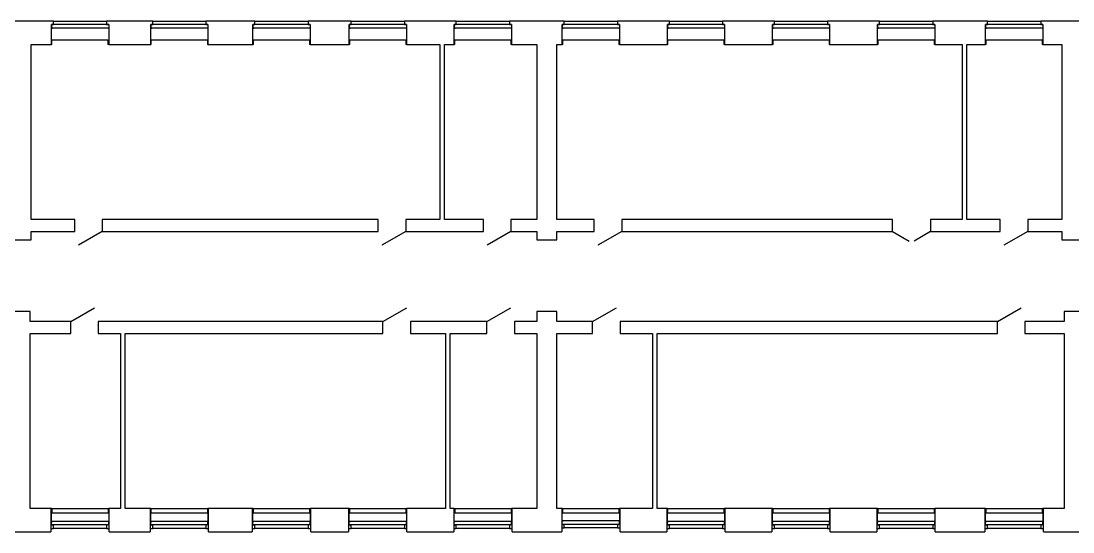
# Model space of a CAD drawing. Extents: x -680 to 99237, y 13771 to 36291.
# Drawn here: x 18522 to 54560, y 16271 to 33791 of the extents above; entities that cross this region are included whole.
import ezdxf

# ---------------------------------------------------------------- set-up
doc = ezdxf.new("R2010")
doc.units = 0
for name, color, linetype in [('ДВЕРИ', 7, 'CONTINUOUS'), ('КАРКАС_ИМПОСТ', 7, 'CONTINUOUS'), ('ОКНА', 7, 'CONTINUOUS'), ('ПАНЕЛЬ', 7, 'CONTINUOUS'), ('СТЕНЫ', 7, 'CONTINUOUS'), ('СТЕНЫ_РАЗРЕЗ', 7, 'CONTINUOUS')]:
    doc.layers.add(name, color=color, linetype=linetype)

# ---------------------------------------------------------------- blocks, each defined once
blk = doc.blocks.new('ИРНИТУ-ОКНО-ГОСТ23166-99_0')
at = {"layer": 'КАРКАС_ИМПОСТ'}
for p, q in [((-1018.1, 220), (941.9, 220)), ((-1018.1, 220), (-1018.1, 100)), ((-1018.1, 220), (-983.1, 220)), ((-1018.1, 100), (941.9, 100)), ((-1018.1, 100), (-983.1, 100)), ((941.9, 220), (906.9, 220)), ((941.9, 100), (906.9, 100)), ((941.9, 220), (941.9, 100))]:
    blk.add_line(p, q, dxfattribs=at)
blk = doc.blocks.new('ИРНИТУ-ОКНО-ГОСТ23166-99_4')
at = {"layer": 'КАРКАС_ИМПОСТ'}
for p, q in [((-1018.1, 210), (941.9, 210)), ((-1018.1, 210), (-1018.1, 90)), ((-1018.1, 210), (-983.1, 210)), ((-1018.1, 90), (941.9, 90)), ((-1018.1, 90), (-983.1, 90)), ((941.9, 210), (906.9, 210)), ((941.9, 90), (906.9, 90)), ((941.9, 210), (941.9, 90))]:
    blk.add_line(p, q, dxfattribs=at)
blk = doc.blocks.new('ИРНИТУ_ДВЕРЬ_ОДНОПОЛЬНАЯ_Д')
at = {"layer": 'ПАНЕЛЬ'}
blk.add_line((-470, 210), (344.06388, 680), dxfattribs=at)
blk = doc.blocks.new('AC_ДВЕРЬ_ДВУПОЛЬНАЯ_ДЕРЕВЯ')
at = {"layer": 'ПАНЕЛЬ'}
for p, q in [((-650, 210), (-87.083488, 535)), ((650, 210), (87.083488, 535))]:
    blk.add_line(p, q, dxfattribs=at)
blk = doc.blocks.new('ИРНИТУ-ОКНО-ГОСТ23166-99_3')
at = {"layer": 'КАРКАС_ИМПОСТ'}
for p, q in [((-1018.1, -160), (941.9, -160)), ((-1018.1, -280), (-1018.1, -160)), ((-1018.1, -160), (-983.1, -160)), ((-1018.1, -280), (941.9, -280)), ((-1018.1, -280), (-983.1, -280)), ((941.9, -160), (906.9, -160)), ((941.9, -280), (906.9, -280)), ((941.9, -280), (941.9, -160))]:
    blk.add_line(p, q, dxfattribs=at)

msp = doc.modelspace()

# ---------------------------------------------------------------- linework, layer by layer
at = {"layer": 'СТЕНЫ'}
for p, q in [((19634.845733, 33791.06807), (21454.845733, 33791.06807)), ((23034.845733, 33791.06807), (24854.845733, 33791.06807)), ((26534.845733, 33791.06807), (28354.845733, 33791.06807)), ((29834.845733, 33791.06807), (31654.845733, 33791.06807)), ((33434.845733, 33791.06807), (35254.845733, 33791.06807)), ((37134.845733, 33791.06807), (38954.845733, 33791.06807)), ((40734.845733, 33791.06807), (42554.845733, 33791.06807)), ((44334.845733, 33791.06807), (46154.845733, 33791.06807)), ((47934.845733, 33791.06807), (49754.845733, 33791.06807)), ((51634.845733, 33791.06807), (53454.845733, 33791.06807)), ((19574.845733, 32991.06807), (19564.845733, 32991.06807)), ((19574.845733, 32991.06807), (19574.845733, 33141.06807)), ((19574.845733, 33141.06807), (21494.845733, 33141.06807)), ((21494.845733, 33141.06807), (21494.845733, 32991.06807)), ((21524.845733, 32991.06807), (21494.845733, 32991.06807)), ((22984.845733, 32991.06807), (22964.845733, 32991.06807)), ((22984.845733, 32991.06807), (22984.845733, 33141.06807)), ((22984.845733, 33141.06807), (24904.845733, 33141.06807)), ((24904.845733, 33141.06807), (24904.845733, 32991.06807)), ((24924.845733, 32991.06807), (24904.845733, 32991.06807)), ((26484.324524, 32991.06807), (26464.845733, 32991.06807)), ((26484.324524, 32991.06807), (26484.324524, 33141.06807)), ((26484.324524, 33141.06807), (28404.324524, 33141.06807)), ((28404.324524, 33141.06807), (28404.324524, 32991.06807)), ((28424.845733, 32991.06807), (28404.324524, 32991.06807)), ((29784.324524, 32991.06807), (29764.845733, 32991.06807)), ((29784.324524, 32991.06807), (29784.324524, 33141.06807)), ((29784.324524, 33141.06807), (31704.324524, 33141.06807)), ((31704.324524, 33141.06807), (31704.324524, 32991.06807)), ((31724.845733, 32991.06807), (31704.324524, 32991.06807)), ((33384.324524, 32991.06807), (33364.845733, 32991.06807)), ((33384.324524, 32991.06807), (33384.324524, 33141.06807)), ((33384.324524, 33141.06807), (35304.324524, 33141.06807)), ((35304.324524, 33141.06807), (35304.324524, 32991.06807)), ((35324.845733, 32991.06807), (35304.324524, 32991.06807)), ((37084.324524, 32991.06807), (37064.845733, 32991.06807)), ((37084.324524, 32991.06807), (37084.324524, 33141.06807)), ((37084.324524, 33141.06807), (39004.324524, 33141.06807)), ((39004.324524, 33141.06807), (39004.324524, 32991.06807)), ((39024.845733, 32991.06807), (39004.324524, 32991.06807)), ((40684.324524, 32991.06807), (40664.845733, 32991.06807)), ((40684.324524, 32991.06807), (40684.324524, 33141.06807)), ((40684.324524, 33141.06807), (42604.324524, 33141.06807)), ((42604.324524, 33141.06807), (42604.324524, 32991.06807)), ((42624.845733, 32991.06807), (42604.324524, 32991.06807)), ((44284.324524, 32991.06807), (44264.845733, 32991.06807)), ((44284.324524, 32991.06807), (44284.324524, 33141.06807)), ((44284.324524, 33141.06807), (46204.324524, 33141.06807)), ((46204.324524, 33141.06807), (46204.324524, 32991.06807)), ((46224.845733, 32991.06807), (46204.324524, 32991.06807)), ((47884.324524, 32991.06807), (47864.845733, 32991.06807)), ((47884.324524, 32991.06807), (47884.324524, 33141.06807)), ((47884.324524, 33141.06807), (49804.324524, 33141.06807)), ((49804.324524, 33141.06807), (49804.324524, 32991.06807)), ((49824.845733, 32991.06807), (49804.324524, 32991.06807)), ((51589.324524, 32991.06807), (51564.845733, 32991.06807)), ((51589.324524, 32991.06807), (51589.324524, 33141.06807)), ((51589.324524, 33141.06807), (53509.324524, 33141.06807)), ((53509.324524, 33141.06807), (53509.324524, 32991.06807)), ((53524.845733, 32991.06807), (53509.324524, 32991.06807)), ((19564.845733, 17071.06807), (21524.845733, 17071.06807)), ((19584.845733, 16921.06807), (19584.845733, 17071.06807)), ((21504.845733, 17071.06807), (21504.845733, 16921.06807)), ((22964.845733, 17071.06807), (24924.845733, 17071.06807)), ((22984.845733, 16921.06807), (22984.845733, 17071.06807)), ((24904.845733, 17071.06807), (24904.845733, 16921.06807)), ((26464.845733, 17071.06807), (28424.845733, 17071.06807)), ((26484.845733, 16921.06807), (26484.845733, 17071.06807)), ((28404.845733, 17071.06807), (28404.845733, 16921.06807)), ((29764.845733, 17071.06807), (31724.845733, 17071.06807)), ((29789.845733, 16921.06807), (29789.845733, 17071.06807)), ((31709.845733, 17071.06807), (31709.845733, 16921.06807)), ((33364.845733, 17071.06807), (35324.845733, 17071.06807)), ((33389.845733, 16921.06807), (33389.845733, 17071.06807)), ((35309.845733, 17071.06807), (35309.845733, 16921.06807)), ((37064.845733, 17071.06807), (39024.845733, 17071.06807)), ((37084.845733, 16921.06807), (37084.845733, 17071.06807)), ((39004.845733, 17071.06807), (39004.845733, 16921.06807)), ((40664.845733, 17071.06807), (42624.845733, 17071.06807)), ((40684.845733, 16921.06807), (40684.845733, 17071.06807)), ((42604.845733, 17071.06807), (42604.845733, 16921.06807)), ((44264.845733, 17071.06807), (46224.845733, 17071.06807)), ((44284.845733, 16921.06807), (44284.845733, 17071.06807)), ((46204.845733, 17071.06807), (46204.845733, 16921.06807)), ((47864.845733, 17071.06807), (49824.845733, 17071.06807)), ((47884.845733, 16921.06807), (47884.845733, 17071.06807)), ((49804.845733, 17071.06807), (49804.845733, 16921.06807)), ((51564.845733, 17071.06807), (53524.845733, 17071.06807)), ((51584.845733, 16921.06807), (51584.845733, 17071.06807)), ((53504.845733, 17071.06807), (53504.845733, 16921.06807)), ((21504.845733, 16921.06807), (19584.845733, 16921.06807)), ((24904.845733, 16921.06807), (22984.845733, 16921.06807)), ((28404.845733, 16921.06807), (26484.845733, 16921.06807)), ((31709.845733, 16921.06807), (29789.845733, 16921.06807)), ((35309.845733, 16921.06807), (33389.845733, 16921.06807)), ((39004.845733, 16921.06807), (37084.845733, 16921.06807)), ((42604.845733, 16921.06807), (40684.845733, 16921.06807)), ((46204.845733, 16921.06807), (44284.845733, 16921.06807)), ((49804.845733, 16921.06807), (47884.845733, 16921.06807)), ((53504.845733, 16921.06807), (51584.845733, 16921.06807)), ((21454.845733, 16391.06807), (19634.845733, 16391.06807)), ((24854.845733, 16391.06807), (23034.845733, 16391.06807)), ((28354.845733, 16391.06807), (26534.845733, 16391.06807)), ((31654.845733, 16391.06807), (29834.845733, 16391.06807)), ((35254.845733, 16391.06807), (33434.845733, 16391.06807)), ((38954.845733, 16411.06807), (37134.845733, 16411.06807)), ((42554.845733, 16391.06807), (40734.845733, 16391.06807)), ((46154.845733, 16391.06807), (44334.845733, 16391.06807)), ((49754.845733, 16391.06807), (47934.845733, 16391.06807)), ((53454.845733, 16391.06807), (51634.845733, 16391.06807))]:
    msp.add_line(p, q, dxfattribs=at)
at = {"layer": 'СТЕНЫ_РАЗРЕЗ'}
for p, q in [((19634.845733, 33791.06807), (17839.845733, 33791.06807)), ((19564.845733, 32991.06807), (19564.845733, 33671.06807)), ((19564.845733, 33671.06807), (19634.845733, 33671.06807)), ((19634.845733, 33671.06807), (19634.845733, 33791.06807)), ((23034.845733, 33791.06807), (21454.845733, 33791.06807)), ((21454.845733, 33791.06807), (21454.845733, 33671.06807)), ((21454.845733, 33671.06807), (21524.845733, 33671.06807)), ((21524.845733, 33671.06807), (21524.845733, 32991.06807)), ((22964.845733, 32991.06807), (22964.845733, 33671.06807)), ((22964.845733, 33671.06807), (23034.845733, 33671.06807)), ((23034.845733, 33671.06807), (23034.845733, 33791.06807)), ((26534.845733, 33791.06807), (24854.845733, 33791.06807)), ((24854.845733, 33791.06807), (24854.845733, 33671.06807)), ((24854.845733, 33671.06807), (24924.845733, 33671.06807)), ((24924.845733, 33671.06807), (24924.845733, 32991.06807)), ((26464.845733, 32991.06807), (26464.845733, 33671.06807)), ((26464.845733, 33671.06807), (26534.845733, 33671.06807)), ((26534.845733, 33671.06807), (26534.845733, 33791.06807)), ((29834.845733, 33791.06807), (28354.845733, 33791.06807)), ((28354.845733, 33791.06807), (28354.845733, 33671.06807)), ((28354.845733, 33671.06807), (28424.845733, 33671.06807)), ((28424.845733, 33671.06807), (28424.845733, 32991.06807)), ((29764.845733, 32991.06807), (29764.845733, 33671.06807)), ((29764.845733, 33671.06807), (29834.845733, 33671.06807)), ((29834.845733, 33671.06807), (29834.845733, 33791.06807)), ((33434.845733, 33791.06807), (31654.845733, 33791.06807)), ((31654.845733, 33791.06807), (31654.845733, 33671.06807)), ((31654.845733, 33671.06807), (31724.845733, 33671.06807)), ((31724.845733, 33671.06807), (31724.845733, 32991.06807)), ((33364.845733, 32991.06807), (33364.845733, 33671.06807)), ((33364.845733, 33671.06807), (33434.845733, 33671.06807)), ((33434.845733, 33671.06807), (33434.845733, 33791.06807)), ((37134.845733, 33791.06807), (35254.845733, 33791.06807)), ((35254.845733, 33791.06807), (35254.845733, 33671.06807)), ((35254.845733, 33671.06807), (35324.845733, 33671.06807)), ((35324.845733, 33671.06807), (35324.845733, 32991.06807)), ((37064.845733, 32991.06807), (37064.845733, 33671.06807)), ((37064.845733, 33671.06807), (37134.845733, 33671.06807)), ((37134.845733, 33671.06807), (37134.845733, 33791.06807)), ((40734.845733, 33791.06807), (38954.845733, 33791.06807)), ((38954.845733, 33791.06807), (38954.845733, 33671.06807)), ((38954.845733, 33671.06807), (39024.845733, 33671.06807)), ((39024.845733, 33671.06807), (39024.845733, 32991.06807)), ((40664.845733, 32991.06807), (40664.845733, 33671.06807)), ((40664.845733, 33671.06807), (40734.845733, 33671.06807)), ((40734.845733, 33671.06807), (40734.845733, 33791.06807)), ((44334.845733, 33791.06807), (42554.845733, 33791.06807)), ((42554.845733, 33791.06807), (42554.845733, 33671.06807)), ((42554.845733, 33671.06807), (42624.845733, 33671.06807)), ((42624.845733, 33671.06807), (42624.845733, 32991.06807)), ((44264.845733, 32991.06807), (44264.845733, 33671.06807)), ((44264.845733, 33671.06807), (44334.845733, 33671.06807)), ((44334.845733, 33671.06807), (44334.845733, 33791.06807)), ((47934.845733, 33791.06807), (46154.845733, 33791.06807)), ((46154.845733, 33791.06807), (46154.845733, 33671.06807)), ((46154.845733, 33671.06807), (46224.845733, 33671.06807)), ((46224.845733, 33671.06807), (46224.845733, 32991.06807)), ((47864.845733, 32991.06807), (47864.845733, 33671.06807)), ((47864.845733, 33671.06807), (47934.845733, 33671.06807)), ((47934.845733, 33671.06807), (47934.845733, 33791.06807)), ((51634.845733, 33791.06807), (49754.845733, 33791.06807)), ((49754.845733, 33791.06807), (49754.845733, 33671.06807)), ((49754.845733, 33671.06807), (49824.845733, 33671.06807)), ((49824.845733, 33671.06807), (49824.845733, 32991.06807)), ((51564.845733, 32991.06807), (51564.845733, 33671.06807)), ((51564.845733, 33671.06807), (51634.845733, 33671.06807)), ((51634.845733, 33671.06807), (51634.845733, 33791.06807)), ((56134.845733, 33791.06807), (53454.845733, 33791.06807)), ((53454.845733, 33791.06807), (53454.845733, 33671.06807)), ((53454.845733, 33671.06807), (53524.845733, 33671.06807)), ((53524.845733, 33671.06807), (53524.845733, 32991.06807)), ((18864.845733, 32991.06807), (19564.845733, 32991.06807)), ((18864.845733, 26991.06807), (18864.845733, 32991.06807)), ((21524.845733, 32991.06807), (22964.845733, 32991.06807)), ((24924.845733, 32991.06807), (26464.845733, 32991.06807)), ((28424.845733, 32991.06807), (29764.845733, 32991.06807)), ((31724.845733, 32991.06807), (32864.845733, 32991.06807)), ((32864.845733, 32991.06807), (32864.845733, 26991.06807)), ((33024.845733, 32991.06807), (33364.845733, 32991.06807)), ((33024.845733, 26991.06807), (33024.845733, 32991.06807)), ((35324.845733, 32991.06807), (36192.345733, 32991.06807)), ((36192.345733, 32991.06807), (36192.345733, 26991.06807)), ((36872.345733, 32991.06807), (37064.845733, 32991.06807)), ((36872.345733, 26991.06807), (36872.345733, 32991.06807)), ((39024.845733, 32991.06807), (40664.845733, 32991.06807)), ((42624.845733, 32991.06807), (44264.845733, 32991.06807)), ((46224.845733, 32991.06807), (47864.845733, 32991.06807)), ((49824.845733, 32991.06807), (50764.845733, 32991.06807)), ((50764.845733, 32991.06807), (50764.845733, 26991.06807)), ((50924.845733, 32991.06807), (51564.845733, 32991.06807)), ((50924.845733, 26991.06807), (50924.845733, 32991.06807)), ((53524.845733, 32991.06807), (54179.845733, 32991.06807)), ((54179.845733, 32991.06807), (54179.845733, 26991.06807)), ((20364.845733, 26991.06807), (18864.845733, 26991.06807)), ((20364.845733, 26571.06807), (20364.845733, 26991.06807)), ((30762.345733, 26991.06807), (21304.845733, 26991.06807)), ((21304.845733, 26991.06807), (21304.845733, 26571.06807)), ((30762.345733, 26571.06807), (30762.345733, 26991.06807)), ((32864.845733, 26991.06807), (31702.345733, 26991.06807)), ((31702.345733, 26991.06807), (31702.345733, 26571.06807)), ((34362.345733, 26991.06807), (33024.845733, 26991.06807)), ((34362.345733, 26571.06807), (34362.345733, 26991.06807)), ((36192.345733, 26991.06807), (35302.345733, 26991.06807)), ((35302.345733, 26991.06807), (35302.345733, 26571.06807)), ((38162.345733, 26991.06807), (36872.345733, 26991.06807)), ((38162.345733, 26571.06807), (38162.345733, 26991.06807)), ((48382.345733, 26991.06807), (39102.345733, 26991.06807)), ((39102.345733, 26991.06807), (39102.345733, 26571.06807)), ((48382.345733, 26571.06807), (48382.345733, 26991.06807)), ((50764.845733, 26991.06807), (49682.345733, 26991.06807)), ((49682.345733, 26991.06807), (49682.345733, 26571.06807)), ((52069.845733, 26991.06807), (50924.845733, 26991.06807)), ((52069.845733, 26571.06807), (52069.845733, 26991.06807)), ((54179.845733, 26991.06807), (53009.845733, 26991.06807)), ((53009.845733, 26991.06807), (53009.845733, 26571.06807)), ((18864.845733, 26292.018504), (18864.845733, 26571.06807)), ((18864.845733, 26571.06807), (20364.845733, 26571.06807)), ((21304.845733, 26571.06807), (30762.345733, 26571.06807)), ((31702.345733, 26571.06807), (34362.345733, 26571.06807)), ((35302.345733, 26571.06807), (36192.345733, 26571.06807)), ((36192.345733, 26571.06807), (36192.345733, 26292.018504)), ((36872.345733, 26292.018504), (36872.345733, 26571.06807)), ((36872.345733, 26571.06807), (38162.345733, 26571.06807)), ((39102.345733, 26571.06807), (48382.345733, 26571.06807)), ((49682.345733, 26571.06807), (52069.845733, 26571.06807)), ((53009.845733, 26571.06807), (54179.845733, 26571.06807)), ((54179.845733, 26571.06807), (54179.845733, 26292.018504)), ((17039.845733, 26292.018504), (18864.845733, 26292.018504)), ((36192.345733, 26292.018504), (36872.345733, 26292.018504)), ((54179.845733, 26292.018504), (55979.845733, 26292.018504)), ((18839.845733, 23832.018504), (17039.845733, 23832.018504)), ((18839.845733, 23491.06807), (18839.845733, 23832.018504)), ((36192.345733, 23835.815815), (36192.345733, 23491.06807)), ((36872.345733, 23835.815815), (36192.345733, 23835.815815)), ((36872.345733, 23491.06807), (36872.345733, 23835.815815)), ((56059.845733, 23835.815815), (54259.845733, 23835.815815)), ((54259.845733, 23835.815815), (54259.845733, 23491.06807)), ((20224.845733, 23491.06807), (18839.845733, 23491.06807)), ((20224.845733, 23071.06807), (20224.845733, 23491.06807)), ((30922.345733, 23491.06807), (21164.845733, 23491.06807)), ((21164.845733, 23491.06807), (21164.845733, 23071.06807)), ((30922.345733, 23071.06807), (30922.345733, 23491.06807)), ((34482.345733, 23491.06807), (31862.345733, 23491.06807)), ((31862.345733, 23491.06807), (31862.345733, 23071.06807)), ((34482.345733, 23071.06807), (34482.345733, 23491.06807)), ((36192.345733, 23491.06807), (35422.345733, 23491.06807)), ((35422.345733, 23491.06807), (35422.345733, 23071.06807)), ((38102.345733, 23491.06807), (36872.345733, 23491.06807)), ((38102.345733, 23071.06807), (38102.345733, 23491.06807)), ((51969.845733, 23491.06807), (39042.345733, 23491.06807)), ((39042.345733, 23491.06807), (39042.345733, 23071.06807)), ((51969.845733, 23071.06807), (51969.845733, 23491.06807)), ((54259.845733, 23491.06807), (52909.845733, 23491.06807)), ((52909.845733, 23491.06807), (52909.845733, 23071.06807)), ((18839.845733, 17071.06807), (18839.845733, 23071.06807)), ((18839.845733, 23071.06807), (20224.845733, 23071.06807)), ((21164.845733, 23071.06807), (21934.845733, 23071.06807)), ((21934.845733, 23071.06807), (21934.845733, 17071.06807)), ((22094.845733, 23071.06807), (30922.345733, 23071.06807)), ((22094.845733, 17071.06807), (22094.845733, 23071.06807)), ((31862.345733, 23071.06807), (33064.845733, 23071.06807)), ((33064.845733, 23071.06807), (33064.845733, 17071.06807)), ((33224.845733, 23071.06807), (34482.345733, 23071.06807)), ((33224.845733, 17071.06807), (33224.845733, 23071.06807)), ((35422.345733, 23071.06807), (36192.345733, 23071.06807)), ((36192.345733, 23071.06807), (36192.345733, 17071.06807)), ((36872.345733, 17071.06807), (36872.345733, 23071.06807)), ((36872.345733, 23071.06807), (38102.345733, 23071.06807)), ((39042.345733, 23071.06807), (40152.345733, 23071.06807)), ((40152.345733, 23071.06807), (40152.345733, 17071.06807)), ((40312.345733, 23071.06807), (51969.845733, 23071.06807)), ((40312.345733, 17071.06807), (40312.345733, 23071.06807)), ((52909.845733, 23071.06807), (54259.845733, 23071.06807)), ((54259.845733, 23071.06807), (54259.845733, 17071.06807)), ((19564.845733, 17071.06807), (18839.845733, 17071.06807)), ((19544.845733, 17071.06807), (19544.845733, 16271.06807)), ((19564.845733, 16511.06807), (19564.845733, 17071.06807)), ((21934.845733, 17071.06807), (21524.845733, 17071.06807)), ((21524.845733, 17071.06807), (21524.845733, 16511.06807)), ((21544.845733, 16271.06807), (21544.845733, 17071.06807)), ((22964.845733, 17071.06807), (22094.845733, 17071.06807)), ((22944.845733, 17071.06807), (22944.845733, 16271.06807)), ((22964.845733, 16511.06807), (22964.845733, 17071.06807)), ((26464.845733, 17071.06807), (24924.845733, 17071.06807)), ((24924.845733, 17071.06807), (24924.845733, 16511.06807)), ((24944.845733, 16271.06807), (24944.845733, 17071.06807)), ((26444.845733, 17071.06807), (26444.845733, 16271.06807)), ((26464.845733, 16511.06807), (26464.845733, 17071.06807)), ((29764.845733, 17071.06807), (28424.845733, 17071.06807)), ((28424.845733, 17071.06807), (28424.845733, 16511.06807)), ((28444.845733, 16271.06807), (28444.845733, 17071.06807)), ((29744.845733, 17071.06807), (29744.845733, 16271.06807)), ((29764.845733, 16511.06807), (29764.845733, 17071.06807)), ((33064.845733, 17071.06807), (31724.845733, 17071.06807)), ((31724.845733, 17071.06807), (31724.845733, 16511.06807)), ((31744.845733, 16271.06807), (31744.845733, 17071.06807)), ((33364.845733, 17071.06807), (33224.845733, 17071.06807)), ((33344.845733, 17071.06807), (33344.845733, 16271.06807)), ((33364.845733, 16511.06807), (33364.845733, 17071.06807)), ((36192.345733, 17071.06807), (35324.845733, 17071.06807)), ((35324.845733, 17071.06807), (35324.845733, 16511.06807)), ((35344.845733, 16271.06807), (35344.845733, 17071.06807)), ((37064.845733, 17071.06807), (36872.345733, 17071.06807)), ((37044.845733, 17071.06807), (37044.845733, 16271.06807)), ((37064.845733, 16531.06807), (37064.845733, 17071.06807)), ((40152.345733, 17071.06807), (39024.845733, 17071.06807)), ((39024.845733, 17071.06807), (39024.845733, 16531.06807)), ((39044.845733, 16271.06807), (39044.845733, 17071.06807)), ((40664.845733, 17071.06807), (40312.345733, 17071.06807)), ((40644.845733, 17071.06807), (40644.845733, 16271.06807)), ((40664.845733, 16511.06807), (40664.845733, 17071.06807)), ((44264.845733, 17071.06807), (42624.845733, 17071.06807)), ((42624.845733, 17071.06807), (42624.845733, 16511.06807)), ((42644.845733, 16271.06807), (42644.845733, 17071.06807)), ((44244.845733, 17071.06807), (44244.845733, 16271.06807)), ((44264.845733, 16511.06807), (44264.845733, 17071.06807)), ((47864.845733, 17071.06807), (46224.845733, 17071.06807)), ((46224.845733, 17071.06807), (46224.845733, 16511.06807)), ((46244.845733, 16271.06807), (46244.845733, 17071.06807)), ((47844.845733, 17071.06807), (47844.845733, 16271.06807)), ((47864.845733, 16511.06807), (47864.845733, 17071.06807)), ((51564.845733, 17071.06807), (49824.845733, 17071.06807)), ((49824.845733, 17071.06807), (49824.845733, 16511.06807)), ((49844.845733, 16271.06807), (49844.845733, 17071.06807)), ((51544.845733, 17071.06807), (51544.845733, 16271.06807)), ((51564.845733, 16511.06807), (51564.845733, 17071.06807)), ((54259.845733, 17071.06807), (53524.845733, 17071.06807)), ((53524.845733, 17071.06807), (53524.845733, 16511.06807)), ((53544.845733, 16271.06807), (53544.845733, 17071.06807)), ((17839.845733, 16271.06807), (19544.845733, 16271.06807)), ((19544.845733, 16391.06807), (19634.845733, 16391.06807)), ((19634.845733, 16511.06807), (19564.845733, 16511.06807)), ((19634.845733, 16391.06807), (19634.845733, 16511.06807)), ((21524.845733, 16511.06807), (21454.845733, 16511.06807)), ((21454.845733, 16511.06807), (21454.845733, 16391.06807)), ((21454.845733, 16391.06807), (21544.845733, 16391.06807)), ((21544.845733, 16271.06807), (22944.845733, 16271.06807)), ((22944.845733, 16391.06807), (23034.845733, 16391.06807)), ((23034.845733, 16511.06807), (22964.845733, 16511.06807)), ((23034.845733, 16391.06807), (23034.845733, 16511.06807)), ((24924.845733, 16511.06807), (24854.845733, 16511.06807)), ((24854.845733, 16511.06807), (24854.845733, 16391.06807)), ((24854.845733, 16391.06807), (24944.845733, 16391.06807)), ((24944.845733, 16271.06807), (26444.845733, 16271.06807)), ((26444.845733, 16391.06807), (26534.845733, 16391.06807)), ((26534.845733, 16511.06807), (26464.845733, 16511.06807)), ((26534.845733, 16391.06807), (26534.845733, 16511.06807)), ((28424.845733, 16511.06807), (28354.845733, 16511.06807)), ((28354.845733, 16511.06807), (28354.845733, 16391.06807)), ((28354.845733, 16391.06807), (28444.845733, 16391.06807)), ((28444.845733, 16271.06807), (29744.845733, 16271.06807)), ((29744.845733, 16391.06807), (29834.845733, 16391.06807)), ((29834.845733, 16511.06807), (29764.845733, 16511.06807)), ((29834.845733, 16391.06807), (29834.845733, 16511.06807)), ((31724.845733, 16511.06807), (31654.845733, 16511.06807)), ((31654.845733, 16511.06807), (31654.845733, 16391.06807)), ((31654.845733, 16391.06807), (31744.845733, 16391.06807)), ((31744.845733, 16271.06807), (33344.845733, 16271.06807)), ((33344.845733, 16391.06807), (33434.845733, 16391.06807)), ((33434.845733, 16511.06807), (33364.845733, 16511.06807)), ((33434.845733, 16391.06807), (33434.845733, 16511.06807)), ((35324.845733, 16511.06807), (35254.845733, 16511.06807)), ((35254.845733, 16511.06807), (35254.845733, 16391.06807)), ((35254.845733, 16391.06807), (35344.845733, 16391.06807)), ((35344.845733, 16271.06807), (37044.845733, 16271.06807)), ((37044.845733, 16411.06807), (37134.845733, 16411.06807)), ((37134.845733, 16531.06807), (37064.845733, 16531.06807)), ((37134.845733, 16411.06807), (37134.845733, 16531.06807)), ((39024.845733, 16531.06807), (38954.845733, 16531.06807)), ((38954.845733, 16531.06807), (38954.845733, 16411.06807)), ((38954.845733, 16411.06807), (39044.845733, 16411.06807)), ((39044.845733, 16271.06807), (40644.845733, 16271.06807)), ((40644.845733, 16391.06807), (40734.845733, 16391.06807)), ((40734.845733, 16511.06807), (40664.845733, 16511.06807)), ((40734.845733, 16391.06807), (40734.845733, 16511.06807)), ((42624.845733, 16511.06807), (42554.845733, 16511.06807)), ((42554.845733, 16511.06807), (42554.845733, 16391.06807)), ((42554.845733, 16391.06807), (42644.845733, 16391.06807)), ((42644.845733, 16271.06807), (44244.845733, 16271.06807)), ((44244.845733, 16391.06807), (44334.845733, 16391.06807)), ((44334.845733, 16511.06807), (44264.845733, 16511.06807)), ((44334.845733, 16391.06807), (44334.845733, 16511.06807)), ((46224.845733, 16511.06807), (46154.845733, 16511.06807)), ((46154.845733, 16511.06807), (46154.845733, 16391.06807)), ((46154.845733, 16391.06807), (46244.845733, 16391.06807)), ((46244.845733, 16271.06807), (47844.845733, 16271.06807)), ((47844.845733, 16391.06807), (47934.845733, 16391.06807)), ((47934.845733, 16511.06807), (47864.845733, 16511.06807)), ((47934.845733, 16391.06807), (47934.845733, 16511.06807)), ((49824.845733, 16511.06807), (49754.845733, 16511.06807)), ((49754.845733, 16511.06807), (49754.845733, 16391.06807)), ((49754.845733, 16391.06807), (49844.845733, 16391.06807)), ((49844.845733, 16271.06807), (51544.845733, 16271.06807)), ((51544.845733, 16391.06807), (51634.845733, 16391.06807)), ((51634.845733, 16511.06807), (51564.845733, 16511.06807)), ((51634.845733, 16391.06807), (51634.845733, 16511.06807)), ((53524.845733, 16511.06807), (53454.845733, 16511.06807)), ((53454.845733, 16511.06807), (53454.845733, 16391.06807)), ((53454.845733, 16391.06807), (53544.845733, 16391.06807)), ((53544.845733, 16271.06807), (56399.845733, 16271.06807))]:
    msp.add_line(p, q, dxfattribs=at)

# ---------------------------------------------------------------- block references
at = {"layer": 'ДВЕРИ', "rotation": 180}
for name, p in [('ИРНИТУ_ДВЕРЬ_ОДНОПОЛЬНАЯ_Д', (20834.845733, 26781.06807)), ('ИРНИТУ_ДВЕРЬ_ОДНОПОЛЬНАЯ_Д', (31232.345733, 26781.06807)), ('ИРНИТУ_ДВЕРЬ_ОДНОПОЛЬНАЯ_Д', (34832.345733, 26781.06807)), ('ИРНИТУ_ДВЕРЬ_ОДНОПОЛЬНАЯ_Д', (38632.345733, 26781.06807)), ('AC_ДВЕРЬ_ДВУПОЛЬНАЯ_ДЕРЕВЯ', (49032.345733, 26781.06807)), ('ИРНИТУ_ДВЕРЬ_ОДНОПОЛЬНАЯ_Д', (52539.845733, 26781.06807))]:
    msp.add_blockref(name, p, dxfattribs=at)
at = {"layer": 'ДВЕРИ'}
for p in [(20694.845733, 23281.06807), (31392.345733, 23281.06807), (34952.345733, 23281.06807), (38572.345733, 23281.06807), (52439.845733, 23281.06807)]:
    msp.add_blockref('ИРНИТУ_ДВЕРЬ_ОДНОПОЛЬНАЯ_Д', p, dxfattribs=at)
at = {"layer": 'ОКНА', "rotation": 180}
for name, p in [('ИРНИТУ-ОКНО-ГОСТ23166-99_3', (20506.745733, 33391.06807)), ('ИРНИТУ-ОКНО-ГОСТ23166-99_3', (23906.745733, 33391.06807)), ('ИРНИТУ-ОКНО-ГОСТ23166-99_3', (27406.745733, 33391.06807)), ('ИРНИТУ-ОКНО-ГОСТ23166-99_3', (30706.745733, 33391.06807)), ('ИРНИТУ-ОКНО-ГОСТ23166-99_3', (34306.745733, 33391.06807)), ('ИРНИТУ-ОКНО-ГОСТ23166-99_3', (38006.745733, 33391.06807)), ('ИРНИТУ-ОКНО-ГОСТ23166-99_3', (41606.745733, 33391.06807)), ('ИРНИТУ-ОКНО-ГОСТ23166-99_3', (45206.745733, 33391.06807)), ('ИРНИТУ-ОКНО-ГОСТ23166-99_3', (48806.745733, 33391.06807)), ('ИРНИТУ-ОКНО-ГОСТ23166-99_3', (52506.745733, 33391.06807)), ('ИРНИТУ-ОКНО-ГОСТ23166-99_0', (20506.745733, 16731.06807)), ('ИРНИТУ-ОКНО-ГОСТ23166-99_0', (23906.745733, 16731.06807)), ('ИРНИТУ-ОКНО-ГОСТ23166-99_0', (27406.745733, 16731.06807)), ('ИРНИТУ-ОКНО-ГОСТ23166-99_0', (30706.745733, 16731.06807)), ('ИРНИТУ-ОКНО-ГОСТ23166-99_0', (34306.745733, 16731.06807)), ('ИРНИТУ-ОКНО-ГОСТ23166-99_4', (38006.745733, 16741.06807)), ('ИРНИТУ-ОКНО-ГОСТ23166-99_0', (41606.745733, 16731.06807)), ('ИРНИТУ-ОКНО-ГОСТ23166-99_0', (45206.745733, 16731.06807)), ('ИРНИТУ-ОКНО-ГОСТ23166-99_0', (48806.745733, 16731.06807)), ('ИРНИТУ-ОКНО-ГОСТ23166-99_0', (52506.745733, 16731.06807))]:
    msp.add_blockref(name, p, dxfattribs=at)

doc.saveas('drawing.dxf')
